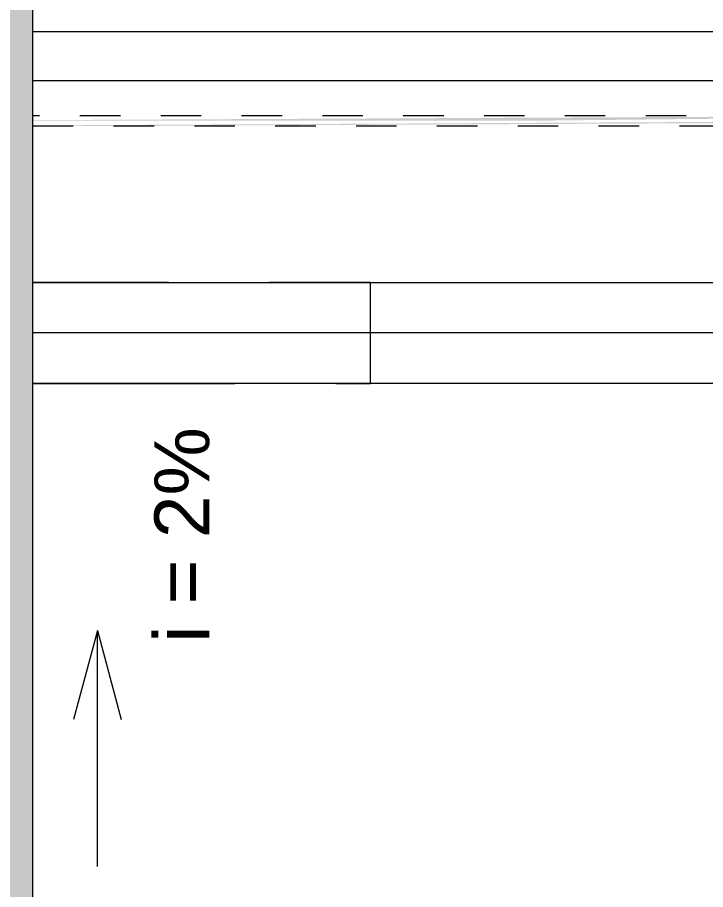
# Model space of a CAD drawing. Header units: metres. Extents: x 149 to 429, y -3 to 162.
# Drawn here: x 345.691 to 347.394, y 101.961 to 104.12 of the extents above; entities that cross this region are included whole.
import ezdxf

# ---------------------------------------------------------------- set-up
doc = ezdxf.new("R2010")
doc.units = ezdxf.units.M
doc.linetypes.add('Aligning Line', pattern=[0.012, 0.006, -0.006])
doc.linetypes.add('IMPORT-Dashed _3_', pattern=[0.75, 0.5, -0.25])
doc.layers.add('1053_ARQ_BASE_MATADOURO_dwg', color=7, linetype='Continuous', lineweight=5, true_color=0x767676)
for name, color, linetype, lineweight in [('A-DETL', 7, 'Continuous', 5), ('A-DETL-GENF', 7, 'Continuous', 5), ('A-PROJEÇÃO', 7, 'IMPORT-Dashed _3_', 15), ('A-TEXTO1', 7, 'Continuous', 5), ('A-VISTA01', 7, 'Continuous', 20), ('A-VISTA03', 7, 'Continuous', 9), ('A-VISTA04', 7, 'Continuous', 5), ('P-PIPE', 7, 'Continuous', 5)]:
    doc.layers.add(name, color=color, linetype=linetype, lineweight=lineweight)
doc.styles.add('Arial_13', font='arial.ttf', dxfattribs={"height": 0.136})

# ---------------------------------------------------------------- blocks, each defined once
blk = doc.blocks.new('1053_ARQ_BASE_MATADOURO_dwg_arq geral tgov-4039641-TÉRREO 1_20 - Dependente 2')
at = {"layer": 'A-PROJEÇÃO', "color": 253, "true_color": 0xaaaaaa}
blk.add_line((9.1141, 20.0282), (9.9496, 20.0282), dxfattribs=at)
at = {"layer": 'A-PROJEÇÃO', "color": 253, "true_color": 0xaaaaaa, "flags": 128}
for points in [[(9.1141, 20.7782), (12.1996, 20.7782), (12.1996, 16.7079)], [(9.9496, 20.0282), (9.9496, 20.2782), (9.1141, 20.2782)]]:
    blk.add_lwpolyline(points, dxfattribs=at)
at = {"layer": 'A-TEXTO1', "color": 253, "true_color": 0xaaaaaa}
blk.add_line((9.2741, 19.4168), (9.3332, 19.1964), dxfattribs=at)
at = {"layer": 'A-TEXTO1', "color": 253, "true_color": 0xaaaaaa, "flags": 128}
blk.add_lwpolyline([(9.2741, 18.8324), (9.2741, 19.4168), (9.2151, 19.1964)], dxfattribs=at)
at = {"layer": 'A-VISTA01', "color": 253, "true_color": 0xaaaaaa, "flags": 128}
for points in [[(9.1141, 20.2782), (11.4496, 20.2782), (11.6996, 20.2782), (11.6996, 20.0282), (11.6996, 16.7079)], [(11.4496, 16.7079), (11.4496, 20.0282), (9.1141, 20.0282)]]:
    blk.add_lwpolyline(points, dxfattribs=at)
at = {"layer": 'A-VISTA03', "color": 253, "true_color": 0xaaaaaa, "flags": 128}
for points in [[(11.6996, 20.2782), (11.6996, 20.8982), (9.1141, 20.8982)], [(9.1141, 20.7782), (11.5796, 20.7782), (11.5796, 20.2782)]]:
    blk.add_lwpolyline(points, dxfattribs=at)
at = {"layer": 'A-VISTA04', "color": 253, "true_color": 0xaaaaaa}
blk.add_line((11.4746, 20.1532), (9.1141, 20.1532), dxfattribs=at)
at = {"layer": 'A-TEXTO1', "insert": (9.415, 19.3864), "char_height": 0.136, "width": 0.636017, "attachment_point": 1, "rotation": 90, "line_spacing_factor": 0.941778, "style": 'Arial_13'}
blk.add_mtext('i = 2%', dxfattribs=at)
blk = doc.blocks.new('1053_ARQ_BASE_MATADOURO_dwg-3625622-TÉRREO 1_20 - Dependente 2')
blk.add_blockref('1053_ARQ_BASE_MATADOURO_dwg_arq geral tgov-4039641-TÉRREO 1_20 - Dependente 2', (130.2098, 83.186))

msp = doc.modelspace()

# ---------------------------------------------------------------- hatches: boundary and pattern name
at = {"layer": 'A-DETL-GENF', "true_color": 0xffff00}
h = msp.add_hatch(color=2, dxfattribs=at)
h.paths.add_polyline_path([(365.8845, 99.7704), (366.9273, 99.7791), (366.9273, 110.2375), (345.3444, 110.2375), (345.3444, 99.7704), (365.7098, 99.7704)])
h.paths.add_polyline_path([(348.6358, 99.8939), (345.729, 99.8939), (345.729, 109.9402), (366.7201, 109.9402), (366.7201, 99.8939), (349.5005, 99.8939)])
at = {"layer": 'P-PIPE', "true_color": 0xc0c0c0}
h = msp.add_hatch(color=9, dxfattribs=at)
h.paths.add_polyline_path([(346.9459, 103.8642), (347.9456, 103.875), (347.9456, 103.8767), (345.729, 103.8659), (345.729, 103.8642), (346.1719, 103.8642)])
h.paths.add_polyline_path([(343.7474, 103.8642), (345.3444, 103.8758), (345.3444, 103.8767), (343.7474, 103.8674)])
h = msp.add_hatch(color=9, dxfattribs=at)
h.paths.add_polyline_path([(343.7474, 103.8517), (345.3444, 103.863), (345.3444, 103.8642), (343.7474, 103.8534), (343.7474, 103.8521)])
h.paths.add_polyline_path([(346.0282, 103.8517), (347.9456, 103.8609), (347.9456, 103.8642), (345.729, 103.8528), (345.729, 103.8517)])

# ---------------------------------------------------------------- linework, layer by layer
at = {"layer": 'A-DETL'}
msp.add_line((345.729, 99.8939), (345.729, 109.9402), dxfattribs=at)
at = {"layer": 'P-PIPE', "linetype": 'Aligning Line', "lineweight": 15}
for p, q in [((347.9456, 103.8767), (345.729, 103.8767)), ((345.729, 103.8517), (347.9456, 103.8517))]:
    msp.add_line(p, q, dxfattribs=at)

# ---------------------------------------------------------------- block references
at = {"layer": '1053_ARQ_BASE_MATADOURO_dwg', "color": 253, "true_color": 0xaaaaaa}
msp.add_blockref('1053_ARQ_BASE_MATADOURO_dwg-3625622-TÉRREO 1_20 - Dependente 2', (206.405, 0), dxfattribs=at)

doc.saveas('drawing.dxf')
